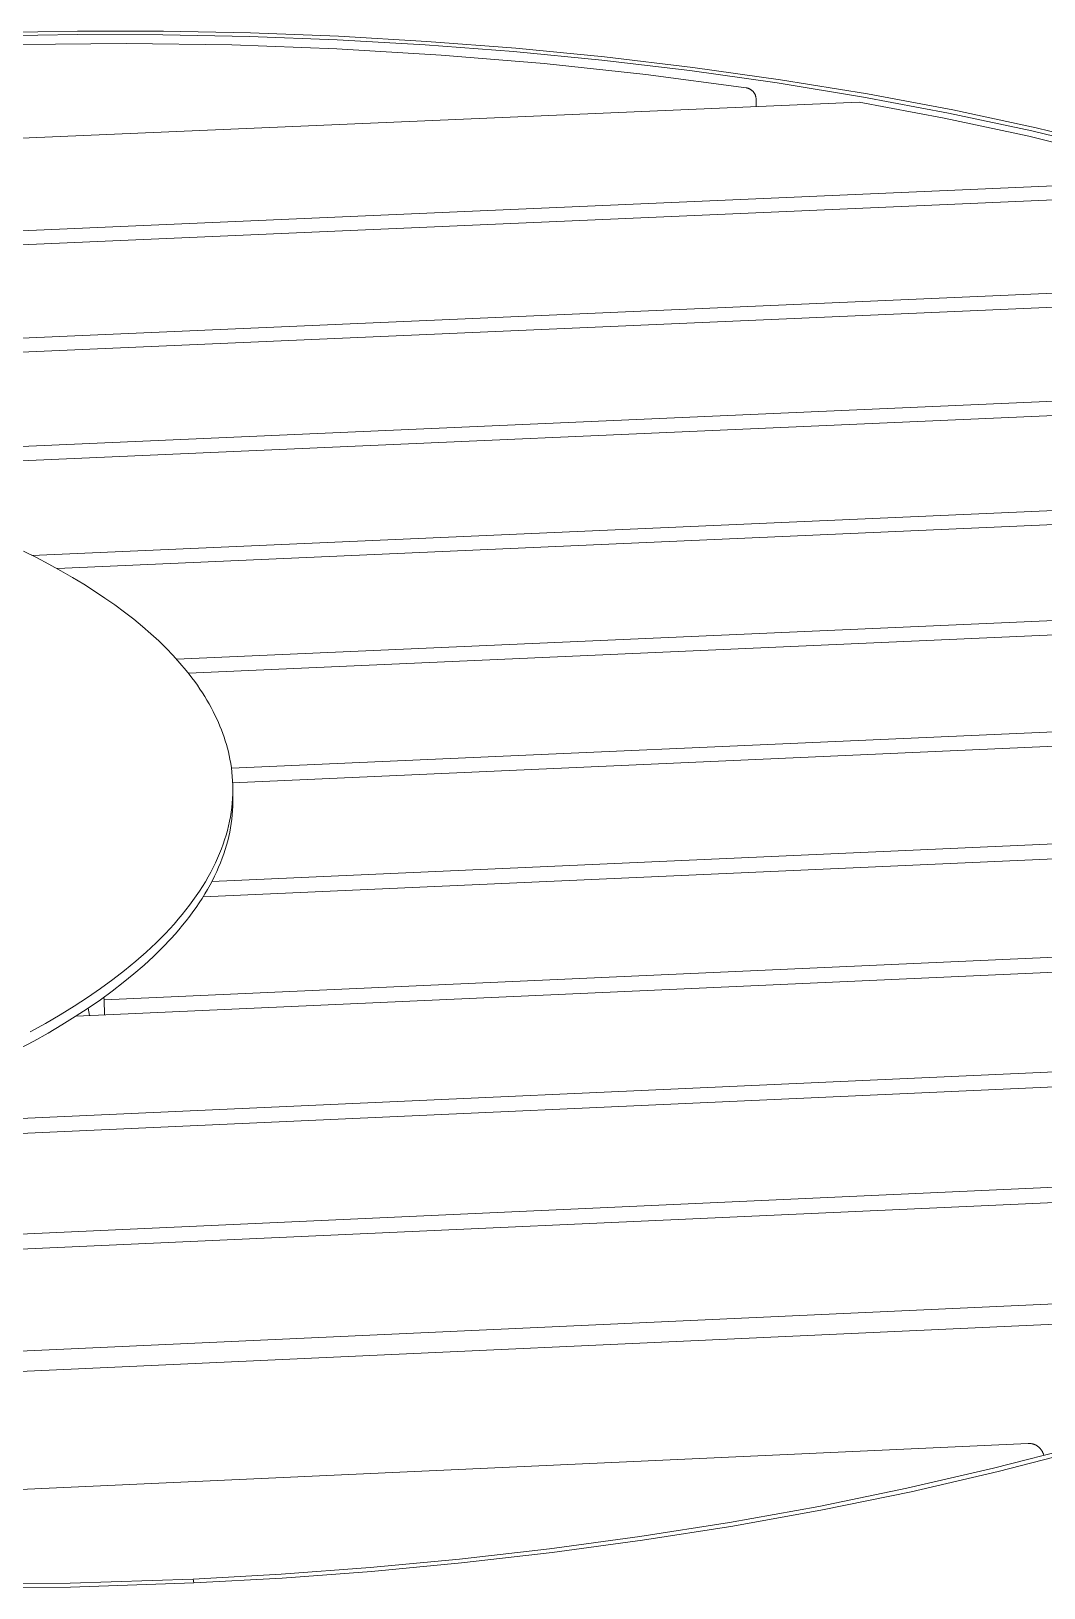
# Model space of a CAD drawing. Header units: millimetres. Extents: x 492 to 7139, y 278 to 5201.
# Drawn here: x 6528.8 to 6847.3, y 2614.7 to 3104.5 of the extents above; entities that cross this region are included whole.
import ezdxf

# ---------------------------------------------------------------- set-up
doc = ezdxf.new("R2010")
doc.units = ezdxf.units.MM
doc.layers.add('ZANO_R', color=7, linetype='Continuous', lineweight=0)

msp = doc.modelspace()

# ---------------------------------------------------------------- linework, layer by layer
at = {"layer": 'ZANO_R'}
for p, q in [((6516.82, 3104.02), (6543.42, 3104.46)), ((6516.9, 3102.94), (6543.38, 3103.39)), ((6525.4, 3100.25), (6558.75, 3100.56)), ((6543.38, 3103.39), (6570.27, 3103.35)), ((6543.42, 3104.46), (6570.44, 3104.43)), ((6558.75, 3100.56), (6591.97, 3100.1)), ((6570.27, 3103.35), (6597.52, 3102.82)), ((6570.44, 3104.43), (6597.81, 3103.9)), ((6597.52, 3102.82), (6625.04, 3101.77)), ((6597.81, 3103.9), (6625.45, 3102.84)), ((6625.04, 3101.77), (6652.74, 3100.19)), ((6625.45, 3102.84), (6653.28, 3101.25)), ((6652.74, 3100.19), (6680.53, 3098.04)), ((6653.28, 3101.25), (6681.2, 3099.1)), ((6591.97, 3100.1), (6625, 3098.9)), ((6625, 3098.9), (6657.75, 3096.95)), ((6657.75, 3096.95), (6690.16, 3094.25)), ((6680.53, 3098.04), (6708.31, 3095.33)), ((6681.2, 3099.1), (6709.11, 3096.37)), ((6708.31, 3095.33), (6735.99, 3092.05)), ((6709.11, 3096.37), (6736.91, 3093.07)), ((6690.16, 3094.25), (6722.14, 3090.81)), ((6722.14, 3090.81), (6753.64, 3086.63)), ((6735.99, 3092.05), (6763.45, 3088.18)), ((6736.91, 3093.07), (6764.5, 3089.18)), ((6753.64, 3086.63), (6753.77, 3086.61)), ((6753.77, 3086.61), (6753.89, 3086.59)), ((6753.89, 3086.59), (6754.02, 3086.56)), ((6754.02, 3086.56), (6754.14, 3086.53)), ((6754.14, 3086.53), (6754.26, 3086.49)), ((6754.26, 3086.49), (6754.38, 3086.45)), ((6754.38, 3086.45), (6754.5, 3086.4)), ((6754.5, 3086.4), (6754.61, 3086.35)), ((6754.61, 3086.35), (6754.73, 3086.3)), ((6754.73, 3086.3), (6754.84, 3086.24)), ((6754.84, 3086.24), (6754.95, 3086.18)), ((6754.95, 3086.18), (6755.06, 3086.11)), ((6755.06, 3086.11), (6755.17, 3086.04)), ((6755.17, 3086.04), (6755.27, 3085.97)), ((6755.27, 3085.97), (6755.37, 3085.89)), ((6755.37, 3085.89), (6755.47, 3085.81)), ((6755.47, 3085.81), (6755.57, 3085.73)), ((6755.57, 3085.73), (6755.66, 3085.65)), ((6755.66, 3085.65), (6755.75, 3085.56)), ((6755.75, 3085.56), (6755.84, 3085.46)), ((6763.45, 3088.18), (6790.59, 3083.72)), ((6764.5, 3089.18), (6791.77, 3084.71)), ((6789.14, 3082.15), (6338.33, 3062.65)), ((6755.84, 3085.46), (6755.92, 3085.37)), ((6755.92, 3085.37), (6756, 3085.27)), ((6756, 3085.27), (6756.08, 3085.17)), ((6756.08, 3085.17), (6756.15, 3085.06)), ((6756.15, 3085.06), (6756.22, 3084.96)), ((6756.22, 3084.96), (6756.28, 3084.85)), ((6756.28, 3084.85), (6756.35, 3084.74)), ((6756.35, 3084.74), (6756.4, 3084.63)), ((6756.4, 3084.63), (6756.46, 3084.51)), ((6756.46, 3084.51), (6756.51, 3084.4)), ((6756.51, 3084.4), (6756.55, 3084.28)), ((6756.55, 3084.28), (6756.6, 3084.16)), ((6756.6, 3084.16), (6756.63, 3084.04)), ((6756.63, 3084.04), (6756.67, 3083.91)), ((6756.67, 3083.91), (6756.7, 3083.79)), ((6756.7, 3083.79), (6756.72, 3083.67)), ((6756.72, 3083.67), (6756.74, 3083.54)), ((6756.74, 3083.54), (6756.76, 3083.42)), ((6756.76, 3083.42), (6756.77, 3083.29)), ((6756.77, 3083.29), (6756.78, 3083.17)), ((6756.78, 3083.17), (6756.78, 3083.04)), ((6756.78, 3083.04), (6756.81, 3080.75)), ((6815.92, 3077.13), (6789.14, 3082.15)), ((6790.59, 3083.72), (6817.3, 3078.69)), ((6791.77, 3084.71), (6818.59, 3079.65)), ((6842.55, 3071.37), (6815.92, 3077.13)), ((6817.3, 3078.69), (6843.46, 3073.08)), ((6818.59, 3079.65), (6844.88, 3074.02)), ((6869.02, 3064.9), (6842.55, 3071.37)), ((6843.46, 3073.08), (6868.97, 3066.91)), ((6844.88, 3074.02), (6870.51, 3067.82)), ((6337.27, 3033.46), (6895.3, 3057.7)), ((6908.02, 3053.87), (6337.11, 3029.06)), ((6336.04, 2999.6), (6979.25, 3027.67)), ((6988.25, 3023.64), (6335.88, 2995.16)), ((6436.56, 2969.89), (7039.51, 2996.32)), ((7046.02, 2992.15), (6453.35, 2966.15)), ((6529.1, 2939.54), (7082.68, 2963.92)), ((7087.23, 2959.63), (6536.98, 2935.38)), ((6526.47, 2940.84), (6530.5, 2938.83)), ((6530.5, 2938.83), (6534.4, 2936.79)), ((6534.4, 2936.79), (6538.18, 2934.71)), ((6538.18, 2934.71), (6541.84, 2932.6)), ((6541.84, 2932.6), (6545.37, 2930.47)), ((6545.37, 2930.47), (6548.77, 2928.31)), ((6574.58, 2906.83), (7111.72, 2930.6)), ((6548.77, 2928.31), (6552.05, 2926.12)), ((6552.05, 2926.12), (6555.19, 2923.92)), ((6555.19, 2923.92), (6558.2, 2921.69)), ((7114.55, 2926.18), (6578.28, 2902.44)), ((6558.2, 2921.69), (6561.09, 2919.44)), ((6561.09, 2919.44), (6563.84, 2917.18)), ((6563.84, 2917.18), (6566.46, 2914.9)), ((6566.46, 2914.9), (6568.94, 2912.6)), ((6568.94, 2912.6), (6571.3, 2910.3)), ((6571.3, 2910.3), (6573.52, 2907.98)), ((6573.52, 2907.98), (6575.61, 2905.66)), ((6575.61, 2905.66), (6577.57, 2903.33)), ((6577.57, 2903.33), (6578.5, 2902.16)), ((6578.5, 2902.16), (6579.4, 2900.99)), ((6579.4, 2900.99), (6580.27, 2899.82)), ((6580.27, 2899.82), (6581.1, 2898.65)), ((6581.1, 2898.65), (6581.91, 2897.48)), ((6581.91, 2897.48), (6582.68, 2896.31)), ((6582.68, 2896.31), (6583.42, 2895.14)), ((6583.42, 2895.14), (6584.12, 2893.97)), ((6591.8, 2872.55), (7127.95, 2896.38)), ((6584.12, 2893.97), (6584.8, 2892.8)), ((6584.8, 2892.8), (6585.45, 2891.63)), ((6585.45, 2891.63), (6586.06, 2890.46)), ((6586.06, 2890.46), (6586.64, 2889.29)), ((7129.14, 2891.86), (6592.19, 2867.97)), ((6586.64, 2889.29), (6587.2, 2888.12)), ((6587.2, 2888.12), (6587.72, 2886.95)), ((6587.72, 2886.95), (6588.21, 2885.79)), ((6588.21, 2885.79), (6588.68, 2884.62)), ((6588.68, 2884.62), (6589.11, 2883.46)), ((6589.11, 2883.46), (6589.51, 2882.3)), ((6589.51, 2882.3), (6589.89, 2881.14)), ((6589.89, 2881.14), (6590.24, 2879.99)), ((6590.24, 2879.99), (6590.55, 2878.83)), ((6590.55, 2878.83), (6590.84, 2877.68)), ((6590.84, 2877.68), (6591.1, 2876.53)), ((6591.1, 2876.53), (6591.33, 2875.39)), ((6591.57, 2874.04), (6591.33, 2875.39)), ((6591.78, 2872.69), (6591.57, 2874.04)), ((6591.94, 2871.32), (6591.78, 2872.69)), ((6592.07, 2869.95), (6591.94, 2871.32)), ((6592.16, 2868.58), (6592.07, 2869.95)), ((6592.22, 2867.19), (6592.16, 2868.58)), ((6592.2, 2864.4), (6592.23, 2865.8)), ((6592.23, 2865.8), (6592.22, 2867.19)), ((6592.23, 2866.46), (6592.27, 2863.26)), ((6585.64, 2836.9), (7131.65, 2861.29)), ((6591.89, 2860.17), (6592.03, 2861.59)), ((6592.03, 2861.59), (6592.14, 2863)), ((6592.14, 2863), (6592.2, 2864.4)), ((6592.17, 2859.26), (6592.24, 2860.6)), ((6592.24, 2860.6), (6592.28, 2861.93)), ((6592.28, 2861.93), (6592.27, 2863.26)), ((7131.2, 2856.64), (6582.91, 2832.14)), ((6590.88, 2854.44), (6591.2, 2855.88)), ((6591.2, 2855.88), (6591.47, 2857.32)), ((6591.47, 2857.32), (6591.7, 2858.75)), ((6591.7, 2858.75), (6591.89, 2860.17)), ((6591.74, 2855.22), (6591.92, 2856.57)), ((6591.92, 2856.57), (6592.06, 2857.92)), ((6592.06, 2857.92), (6592.17, 2859.26)), ((6589.68, 2850.09), (6590.12, 2851.55)), ((6590.12, 2851.55), (6590.52, 2853)), ((6590.52, 2853), (6590.88, 2854.44)), ((6590.63, 2849.75), (6590.97, 2851.13)), ((6590.97, 2851.13), (6591.26, 2852.5)), ((6591.26, 2852.5), (6591.52, 2853.86)), ((6591.52, 2853.86), (6591.74, 2855.22)), ((6587.45, 2844.24), (6588.07, 2845.71)), ((6588.07, 2845.71), (6588.65, 2847.18)), ((6588.65, 2847.18), (6589.19, 2848.64)), ((6588.9, 2844.22), (6589.39, 2845.61)), ((6589.19, 2848.64), (6589.68, 2850.09)), ((6589.39, 2845.61), (6589.85, 2846.99)), ((6589.85, 2846.99), (6590.26, 2848.38)), ((6590.26, 2848.38), (6590.63, 2849.75)), ((6585.3, 2839.82), (6586.06, 2841.3)), ((6586.06, 2841.3), (6586.78, 2842.77)), ((6586.78, 2842.77), (6587.45, 2844.24)), ((6587.17, 2840.04), (6587.79, 2841.44)), ((6587.79, 2841.44), (6588.36, 2842.83)), ((6588.36, 2842.83), (6588.9, 2844.22)), ((6582.72, 2835.39), (6583.63, 2836.87)), ((6583.63, 2836.87), (6584.48, 2838.35)), ((6584.28, 2834.43), (6585.07, 2835.83)), ((6584.48, 2838.35), (6585.3, 2839.82)), ((6585.07, 2835.83), (6585.81, 2837.24)), ((6585.81, 2837.24), (6586.51, 2838.64)), ((6586.51, 2838.64), (6587.17, 2840.04)), ((6578.63, 2829.46), (6579.72, 2830.94)), ((6579.72, 2830.94), (6580.77, 2832.43)), ((6580.77, 2832.43), (6581.77, 2833.91)), ((6581.67, 2830.21), (6582.59, 2831.61)), ((6581.77, 2833.91), (6582.72, 2835.39)), ((6582.59, 2831.61), (6583.46, 2833.02)), ((6583.46, 2833.02), (6584.28, 2834.43)), ((6575.05, 2825.03), (6576.29, 2826.5)), ((6576.29, 2826.5), (6577.48, 2827.98)), ((6577.48, 2827.98), (6578.63, 2829.46)), ((6577.59, 2824.57), (6578.68, 2825.98)), ((6578.68, 2825.98), (6579.72, 2827.39)), ((6579.72, 2827.39), (6580.72, 2828.8)), ((6580.72, 2828.8), (6581.67, 2830.21)), ((6551.8, 2799.66), (7122.3, 2825.27)), ((6571.04, 2820.6), (6572.43, 2822.07)), ((6572.43, 2822.07), (6573.76, 2823.55)), ((6573.76, 2823.55), (6575.05, 2825.03)), ((6574.07, 2820.36), (6575.29, 2821.76)), ((6575.29, 2821.76), (6576.46, 2823.17)), ((6576.46, 2823.17), (6577.59, 2824.57)), ((7120.05, 2820.5), (6542.98, 2794.58)), ((6565.02, 2814.75), (6568.13, 2817.67)), ((6567.33, 2813.37), (6570.16, 2816.16)), ((6568.13, 2817.67), (6569.61, 2819.13)), ((6569.61, 2819.13), (6571.04, 2820.6)), ((6570.16, 2816.16), (6572.81, 2818.95)), ((6572.81, 2818.95), (6574.07, 2820.36)), ((6558.22, 2808.97), (6561.71, 2811.85)), ((6561.71, 2811.85), (6565.02, 2814.75)), ((6564.33, 2810.6), (6567.33, 2813.37)), ((6554.53, 2806.11), (6558.22, 2808.97)), ((6557.8, 2805.11), (6561.15, 2807.84)), ((6561.15, 2807.84), (6564.33, 2810.6)), ((6546.6, 2800.48), (6550.66, 2803.28)), ((6550.59, 2799.71), (6554.28, 2802.4)), ((6550.66, 2803.28), (6554.53, 2806.11)), ((6554.28, 2802.4), (6557.8, 2805.11)), ((6537.94, 2794.99), (6542.36, 2797.72)), ((6542.36, 2797.72), (6546.6, 2800.48)), ((6542.71, 2794.41), (6546.73, 2797.04)), ((6546.73, 2797.04), (6550.59, 2799.71)), ((6546.73, 2797.04), (6547.14, 2794.77)), ((6551.66, 2800.47), (6551.8, 2799.66)), ((6551.88, 2794.98), (6551.8, 2799.66)), ((6528.57, 2789.65), (6533.34, 2792.3)), ((6533.34, 2792.3), (6537.94, 2794.99)), ((6534.18, 2789.25), (6538.52, 2791.82)), ((6538.52, 2791.82), (6542.71, 2794.41)), ((6463.02, 2759.6), (7098.33, 2788.25)), ((6529.67, 2786.73), (6534.18, 2789.25)), ((7093.98, 2783.34), (6442.86, 2753.95)), ((6525.02, 2784.24), (6529.67, 2786.73)), ((6060.94, 2704.94), (7056.57, 2750.06)), ((7049.53, 2744.98), (6069.82, 2700.56)), ((6141.35, 2671.73), (6990.35, 2710.39)), ((6161.97, 2666.26), (6972.12, 2703.18)), ((6306.43, 2635.61), (6842.29, 2660.15)), ((6842.29, 2660.15), (6842.46, 2660.15)), ((6842.46, 2660.15), (6842.62, 2660.15)), ((6842.62, 2660.15), (6842.79, 2660.14)), ((6842.79, 2660.14), (6842.96, 2660.13)), ((6842.96, 2660.13), (6843.12, 2660.11)), ((6843.12, 2660.11), (6843.28, 2660.09)), ((6843.28, 2660.09), (6843.45, 2660.06)), ((6843.45, 2660.06), (6843.61, 2660.03)), ((6843.61, 2660.03), (6843.77, 2659.99)), ((6843.77, 2659.99), (6843.93, 2659.94)), ((6843.93, 2659.94), (6844.09, 2659.89)), ((6844.09, 2659.89), (6844.24, 2659.83)), ((6844.24, 2659.83), (6844.4, 2659.77)), ((6844.4, 2659.77), (6844.55, 2659.7)), ((6844.55, 2659.7), (6844.7, 2659.63)), ((6844.7, 2659.63), (6844.85, 2659.56)), ((6844.85, 2659.56), (6844.99, 2659.47)), ((6844.99, 2659.47), (6845.13, 2659.39)), ((6858.17, 2659.24), (6831.47, 2652.33)), ((6859.74, 2658.23), (6832.91, 2651.29)), ((6845.13, 2659.39), (6845.27, 2659.29)), ((6845.27, 2659.29), (6845.4, 2659.2)), ((6845.4, 2659.2), (6845.54, 2659.1)), ((6845.54, 2659.1), (6845.66, 2658.99)), ((6845.66, 2658.99), (6845.79, 2658.88)), ((6845.79, 2658.88), (6845.91, 2658.77)), ((6845.91, 2658.77), (6846.03, 2658.65)), ((6846.03, 2658.65), (6846.14, 2658.53)), ((6846.14, 2658.53), (6846.25, 2658.4)), ((6846.25, 2658.4), (6846.35, 2658.27)), ((6846.35, 2658.27), (6846.45, 2658.14)), ((6846.45, 2658.14), (6846.54, 2658)), ((6846.54, 2658), (6846.63, 2657.86)), ((6846.63, 2657.86), (6846.72, 2657.72)), ((6846.72, 2657.72), (6846.8, 2657.58)), ((6846.8, 2657.58), (6846.88, 2657.43)), ((6846.88, 2657.43), (6846.95, 2657.28)), ((6846.95, 2657.28), (6847.01, 2657.13)), ((6847.01, 2657.13), (6847.07, 2656.97)), ((6847.07, 2656.97), (6847.13, 2656.82)), ((6847.13, 2656.82), (6847.17, 2656.66)), ((6847.17, 2656.66), (6847.22, 2656.5)), ((6847.22, 2656.5), (6847.26, 2656.34)), ((6831.47, 2652.33), (6804.2, 2646.03)), ((6832.91, 2651.29), (6805.51, 2644.95)), ((6804.2, 2646.03), (6776.48, 2640.34)), ((6805.51, 2644.95), (6777.65, 2639.23)), ((6776.48, 2640.34), (6748.43, 2635.26)), ((6748.43, 2635.26), (6720.19, 2630.81)), ((6777.65, 2639.23), (6749.48, 2634.14)), ((6720.19, 2630.81), (6691.86, 2626.97)), ((6749.48, 2634.14), (6721.09, 2629.66)), ((6691.86, 2626.97), (6663.55, 2623.73)), ((6692.63, 2625.8), (6664.19, 2622.54)), ((6721.09, 2629.66), (6692.63, 2625.8)), ((6635.38, 2621.08), (6607.43, 2619)), ((6663.55, 2623.73), (6635.38, 2621.08)), ((6664.19, 2622.54), (6635.87, 2619.88)), ((6541.15, 2616.19), (6501.9, 2615.93)), ((6579.81, 2617.47), (6541.15, 2616.19)), ((6580.03, 2616.25), (6541.19, 2614.97)), ((6607.43, 2619), (6579.81, 2617.47)), ((6580.03, 2616.25), (6579.81, 2617.47)), ((6607.79, 2617.79), (6580.03, 2616.25)), ((6635.87, 2619.88), (6607.79, 2617.79)), ((6541.19, 2614.97), (6501.74, 2614.7))]:
    msp.add_line(p, q, dxfattribs=at)

doc.saveas('drawing.dxf')
